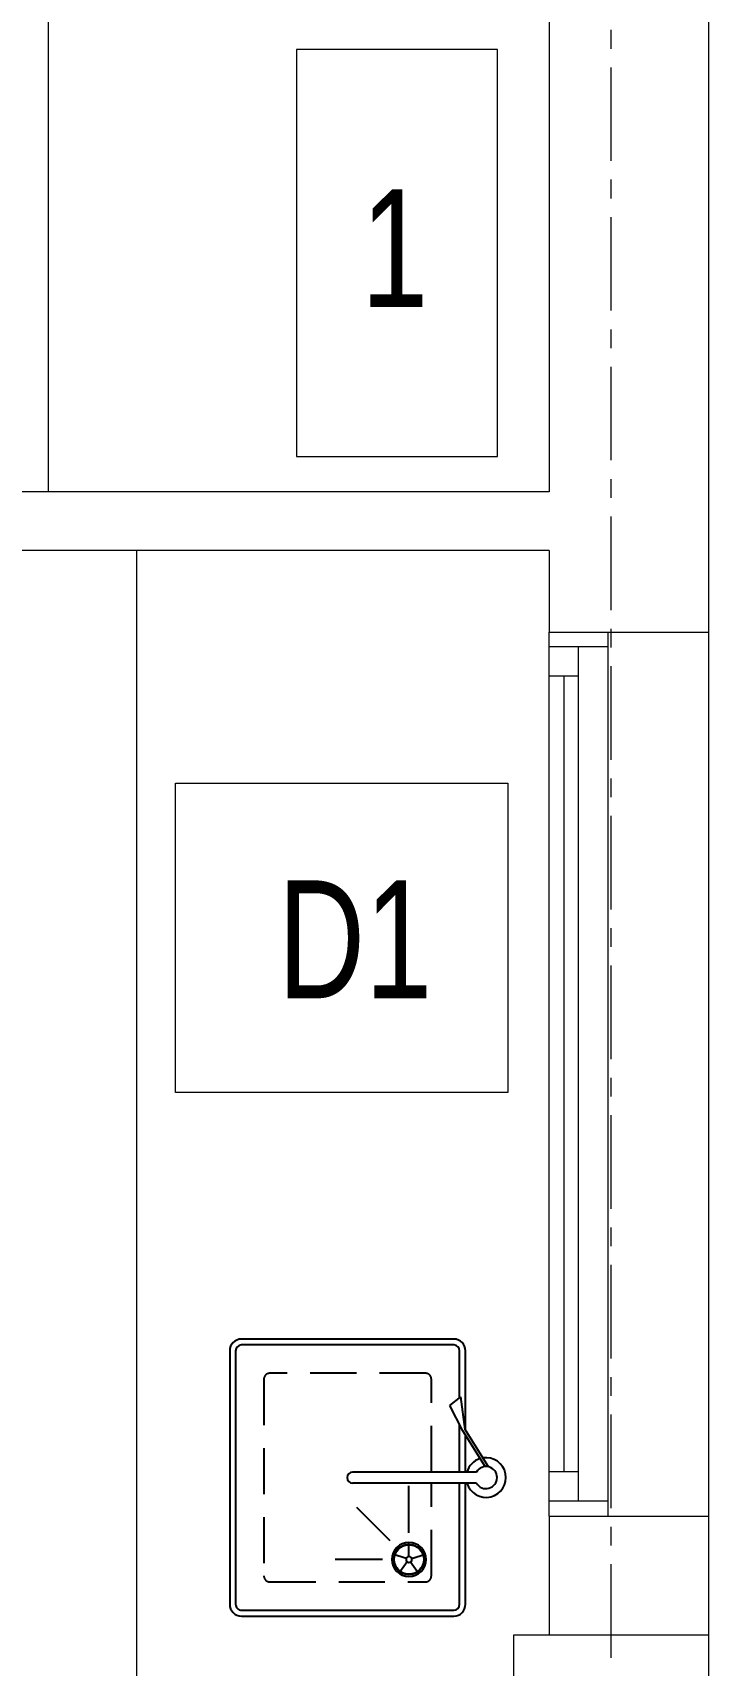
# Model space of a CAD drawing. Header units: millimetres. Extents: x 26027 to 581921, y 7230 to 233891.
# Drawn here: x 573968 to 575114, y 135259 to 138029 of the extents above; entities that cross this region are included whole.
import ezdxf

# ---------------------------------------------------------------- set-up
doc = ezdxf.new("R2010")
doc.units = ezdxf.units.MM
doc.header["$LTSCALE"] = 5
for name, pattern in [('CENTER', [50.8, 31.75, -6.35, 6.35, -6.35]), ('HIDDEN2', [0.1875, 0.125, -0.0625]), ('HIDDEN4', [0.09375, 0.0625, -0.03125])]:
    doc.linetypes.add(name, pattern=pattern)
for name, color, linetype, lineweight in [('Aluminum', 252, 'Continuous', 5), ('Medical Equipment and Furniture', 252, 'Continuous', 0), ('Proj', 252, 'HIDDEN2', 5), ('Structure', 252, 'Continuous', 5), ('Walls', 252, 'Continuous', 5)]:
    doc.layers.add(name, color=color, linetype=linetype, lineweight=lineweight)
doc.layers.add('axes', color=252, linetype='Continuous')
doc.layers.add('BMED-SANITARY', color=252, linetype='Continuous')
doc.styles.add('X3G_ENTITY_2587EA', font='swisscl.ttf', dxfattribs={"height": 200})

# ---------------------------------------------------------------- blocks, each defined once
blk = doc.blocks.new('BMED-S-S DROP-IN SINK 45-38')
at = {"layer": 'BMED-SANITARY', "color": 8}
for p, q in [((-18.3, 4.2), (-81.8, -35.6)), ((-18.7, -1.6), (-79.3, -39.6)), ((-9.4, -16.2), (-9.4, -226.2)), ((9.4, -16.2), (9.4, -226.2)), ((-235, -54.7), (-235, -414.7)), ((-225, -54.7), (-225, -414.7)), ((-80.4, -34.7), (-215, -34.7)), ((-135.3, -44.7), (-215, -44.7)), ((-81.8, -35.6), (-136.9, -42.7)), ((-122.2, -61.3), (-136.9, -42.7)), ((-79.3, -39.6), (-122.2, -61.3)), ((215, -34.7), (9.4, -34.7)), ((215, -44.7), (9.4, -44.7)), ((225, -414.7), (225, -54.7)), ((235, -414.7), (235, -54.7)), ((94, -130.7), (14, -130.7)), ((107.2, -162.5), (50.6, -219.1)), ((139, -175.7), (139, -255.7)), ((-215, -424.7), (215, -424.7)), ((-215, -434.7), (215, -434.7))]:
    blk.add_line(p, q, dxfattribs=at)
at = {"layer": 'BMED-SANITARY', "color": 8, "linetype": 'HIDDEN4', "ltscale": 250}
for p, q in [((-177, -102.7), (-177, -366.7)), ((-9.4, -92.7), (-167, -92.7)), ((167, -92.7), (9.4, -92.7)), ((177, -366.7), (177, -102.7)), ((-167, -376.7), (167, -376.7))]:
    blk.add_line(p, q, dxfattribs=at)
at = {"layer": 'BMED-SANITARY', "color": 8}
for points in [[(-9.4, -44.7), (-89.5, -44.7)], [(-9.4, -34.7), (-71.6, -34.7)], [(137.5, -126), (130, -103.1)], [(134, -130.7), (110, -130.7)], [(137.5, -135.5), (130, -158.3)], [(143, -127.8), (162.5, -113.7)], [(143, -133.7), (162.5, -147.8)]]:
    blk.add_lwpolyline(points, dxfattribs=at)
for points in [[(139, -159.7, 1), (139, -101.7, 1)], [(139, -135.7, 1), (139, -125.7, 1)]]:
    blk.add_lwpolyline(points, format="xyb", close=True, dxfattribs=at)
for radius in [26, 25]:
    blk.add_circle((139, -130.7), radius, dxfattribs=at)
for centre, radius, start, end in [((0, 0), 33.7, 286.1245, 188.9357), ((0, 0), 18.8, 299.9969, 239.9969), ((0, 0), 33.7, 197.3556, 253.8692), ((-215, -54.7), 20, 90, 180), ((-215, -54.7), 10, 90, 180), ((215, -54.7), 20, 0, 90), ((215, -54.7), 10, 0, 90), ((0, -226.2), 9.38, 179.9969, 359.9969), ((-215, -414.7), 20, 180, 270), ((-215, -414.7), 10, 180, 270), ((215, -414.7), 10, 270, 0), ((215, -414.7), 20, 270, 0)]:
    blk.add_arc(centre, radius, start, end, dxfattribs=at)
at = {"layer": 'BMED-SANITARY', "color": 8, "linetype": 'HIDDEN4', "ltscale": 250}
for centre, start, end in [((-167, -102.7), 90.0094, 180.0094), ((167, -102.7), 0, 90), ((-167, -366.7), 180, 270), ((167, -366.7), 270, 0)]:
    blk.add_arc(centre, 10, start, end, dxfattribs=at)

msp = doc.modelspace()

# ---------------------------------------------------------------- linework, layer by layer
at = {"layer": 'Aluminum'}
for p, q in [((574843.8, 135512.1), (574843.8, 137012.1)), ((574943.8, 135512.1), (574943.8, 137012.1)), ((574943.8, 136987.1), (574843.8, 136987.1)), ((574893.8, 135537.1), (574893.8, 136987.1)), ((574893.8, 136937.1), (574843.8, 136937.1)), ((574868.8, 136937.1), (574868.8, 135587.1)), ((574893.8, 135587.1), (574843.8, 135587.1)), ((574943.8, 135537.1), (574843.8, 135537.1))]:
    msp.add_line(p, q, dxfattribs=at)
at = {"layer": 'axes', "linetype": 'CENTER', "lineweight": 0}
msp.add_line((574948.8, 120285.6, 0), (574948.8, 146390.3, 0), dxfattribs=at)
msp.add_line((574948.8, 120285.6, 0), (574948.8, 146390.3, 0), dxfattribs=at)
at = {"layer": 'Medical Equipment and Furniture'}
msp.add_line((574143.8, 137150.3, 0), (574143.8, 134990.3, 0), dxfattribs=at)
at = {"layer": 'Medical Equipment and Furniture', "elevation": 0}
msp.add_lwpolyline([(573993.8, 142385.3), (573993.8, 137250.3)], dxfattribs=at)
msp.add_lwpolyline([(574755.9, 138000.8), (574415.2, 138000.8), (574415.2, 137309.8), (574755.9, 137309.8)], close=True, dxfattribs=at)
at = {"layer": 'Medical Equipment and Furniture'}
msp.add_lwpolyline([(574209.8, 136755.8), (574773.6, 136755.8), (574773.6, 136230.6), (574209.8, 136230.6)], close=True, dxfattribs=at)
at = {"layer": 'Proj'}
msp.add_line((575113.8, 137012.1), (575113.8, 135512.1), dxfattribs=at)
at = {"layer": 'Structure', "elevation": 2.4}
msp.add_lwpolyline([(574783.8, 135310.3), (575113.8, 135310.3), (575113.8, 134980.3), (574783.8, 134980.3)], close=True, dxfattribs=at)
at = {"layer": 'Walls'}
for p, q in [((574843.8, 138057.8), (574843.8, 137250.3)), ((575113.8, 138057.8), (575113.8, 137012.1)), ((574843.8, 137250.3), (571453.8, 137250.3)), ((574843.8, 137150.3), (571453.8, 137150.3)), ((574843.8, 137150.3), (574843.8, 137012.1)), ((574843.8, 137012.1), (575113.8, 137012.1)), ((574843.8, 135512.1), (574843.8, 135310.3)), ((574843.8, 135512.1), (575113.8, 135512.1)), ((575113.8, 135512.1), (575113.8, 135310.3))]:
    msp.add_line(p, q, dxfattribs=at)

# ---------------------------------------------------------------- block references
at = {"layer": 'Medical Equipment and Furniture', "rotation": 270}
msp.add_blockref('BMED-S-S DROP-IN SINK 45-38', (574736.7, 135577.4), dxfattribs=at)

# ---------------------------------------------------------------- texts
at = {"layer": 'Medical Equipment and Furniture', "char_height": 200, "attachment_point": 2, "style": 'X3G_ENTITY_2587EA'}
for s, insert in [('1', (574581.8, 137763.7, 0)), ('D1', (574514.5, 136590.8))]:
    msp.add_mtext(s, dxfattribs=dict(at, insert=insert))

doc.saveas('drawing.dxf')
